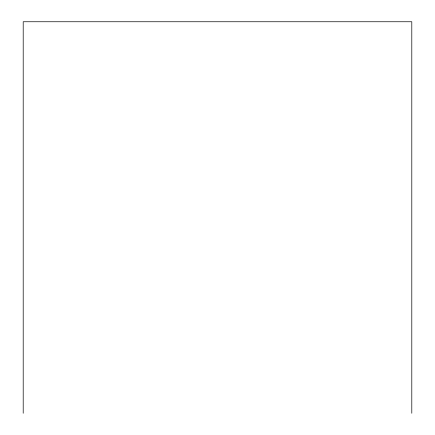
<?xml version="1.0" encoding="UTF-8"?>
<svg xmlns="http://www.w3.org/2000/svg" width="435" height="435" viewBox="0 0 435 435"><rect width="100%" height="100%" fill="white"/><g stroke="black" fill="none" stroke-linecap="round" stroke-linejoin="round"><path stroke-width="0.65" d="M411.798 413.25L411.798 21.75L23.202 21.75L23.202 413.25"/></g></svg>
